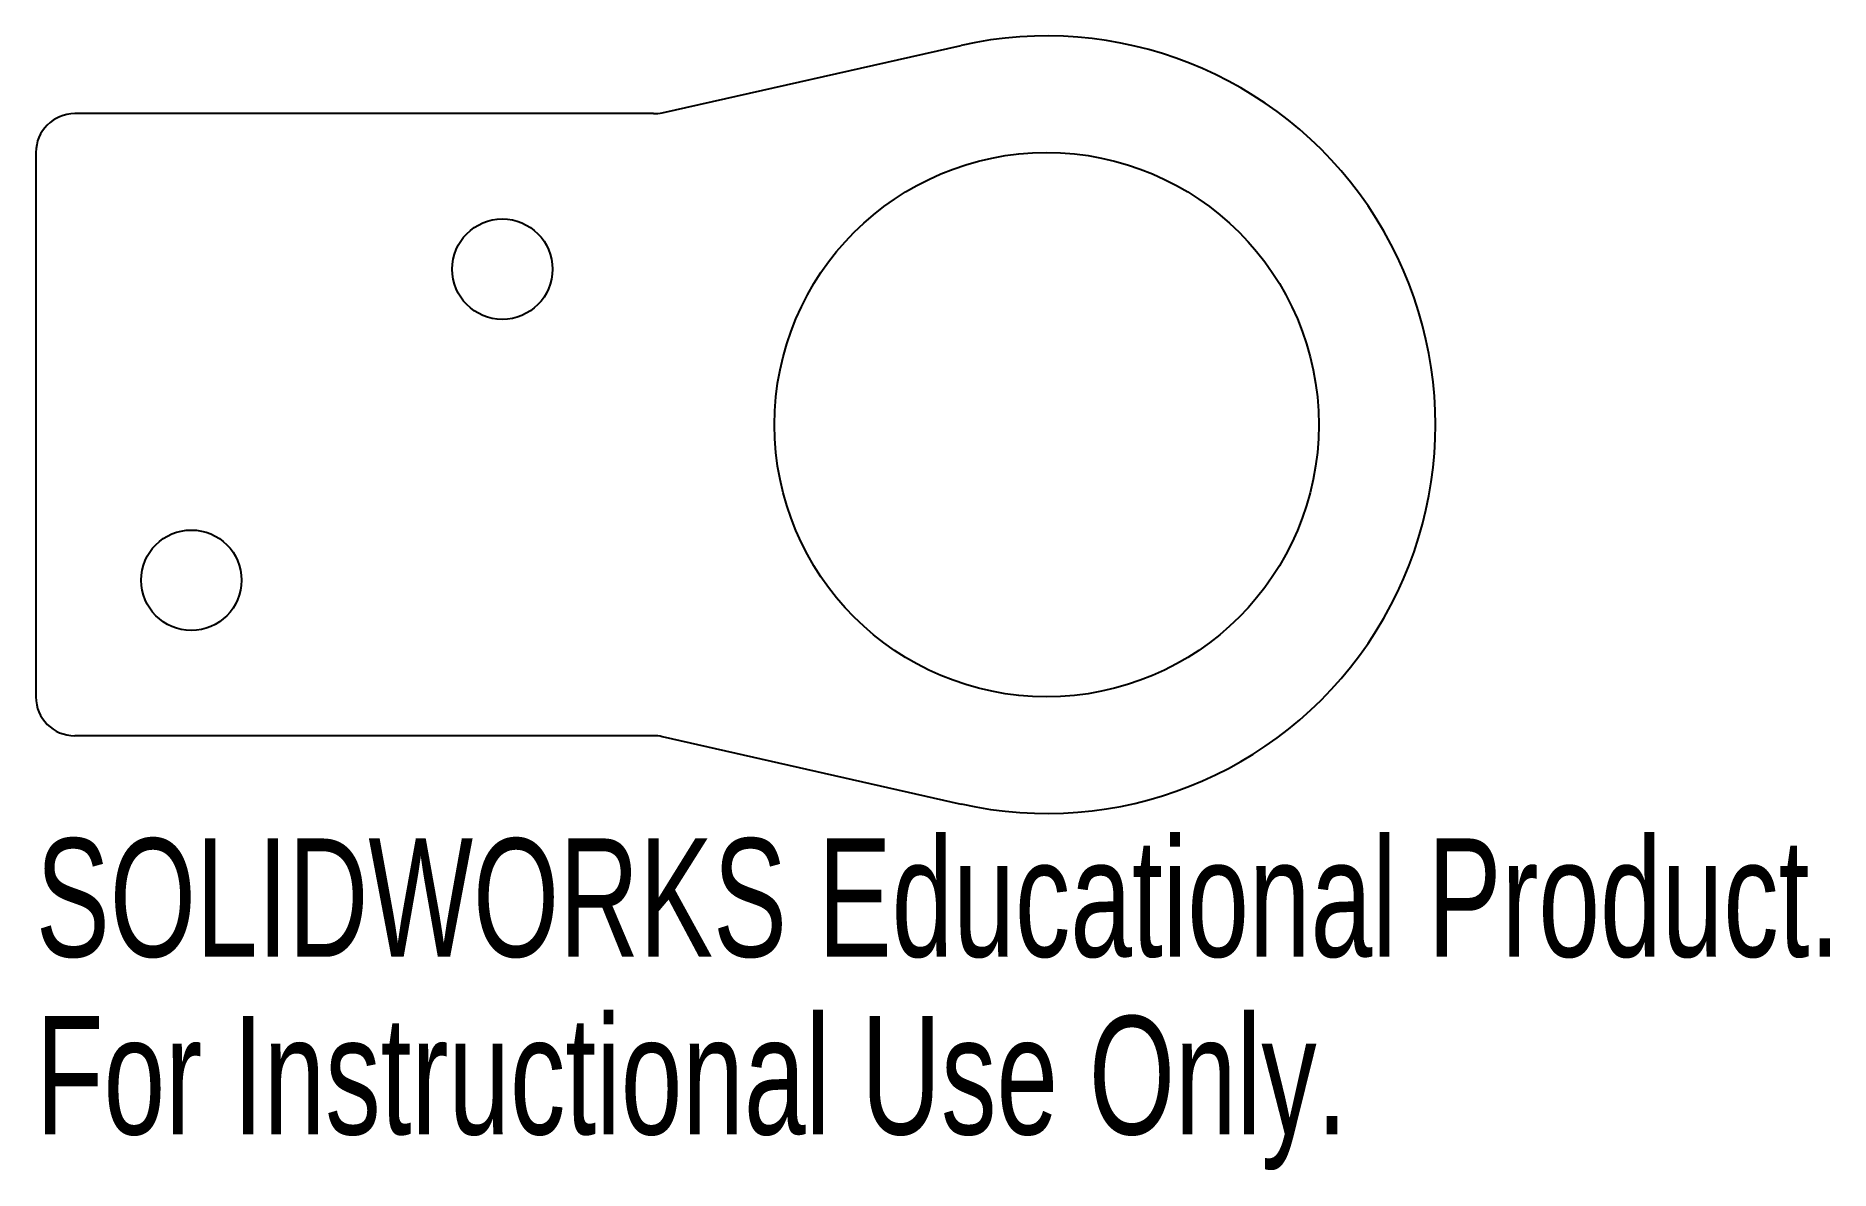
# Model space of a CAD drawing. Header units: inches. Extents: x 5.5 to 8.38, y -1.2 to 0.62.
import ezdxf

# ---------------------------------------------------------------- set-up
doc = ezdxf.new("R2010")
doc.units = ezdxf.units.IN
doc.header["$MEASUREMENT"] = 0
doc.styles.add('SLDTEXTSTYLE0', font='TXT', dxfattribs={"width": 0.7})

msp = doc.modelspace()

# ---------------------------------------------------------------- linework, layer by layer
at = {"color": 7, "linetype": 'Continuous', "lineweight": 25}
for p, q in [((6.5068, 0.5015), (6.9878, 0.6098)), ((6.4931, 0.5), (5.5625, 0.5)), ((5.5, 0.4375), (5.5, -0.4375)), ((6.4931, -0.5), (5.5625, -0.5)), ((6.5068, -0.5015), (6.9878, -0.6098))]:
    msp.add_line(p, q, dxfattribs=at)
for centre, radius in [((7.125, 0), 0.4375), ((6.25, 0.25), 0.0807), ((5.75, -0.25), 0.0807)]:
    msp.add_circle(centre, radius, dxfattribs=at)
for centre, radius, start, end in [((7.125, 0), 0.625, 257.3196, 102.6804), ((5.5625, 0.4375), 0.0625, 90, 180), ((6.4931, 0.5625), 0.0625, 270, 282.6804), ((5.5625, -0.4375), 0.0625, 180, 270), ((6.4931, -0.5625), 0.0625, 77.3196, 90)]:
    msp.add_arc(centre, radius, start, end, dxfattribs=at)

# ---------------------------------------------------------------- texts
at = {"color": 7, "linetype": 'Continuous', "char_height": 0.1903, "attachment_point": 1, "style": 'SLDTEXTSTYLE0'}
for s, insert in [('SOLIDWORKS Educational Product.', (5.5, -0.6651)), ('For Instructional Use Only.', (5.5, -0.9506))]:
    msp.add_mtext(s, dxfattribs=dict(at, insert=insert))

doc.saveas('drawing.dxf')
